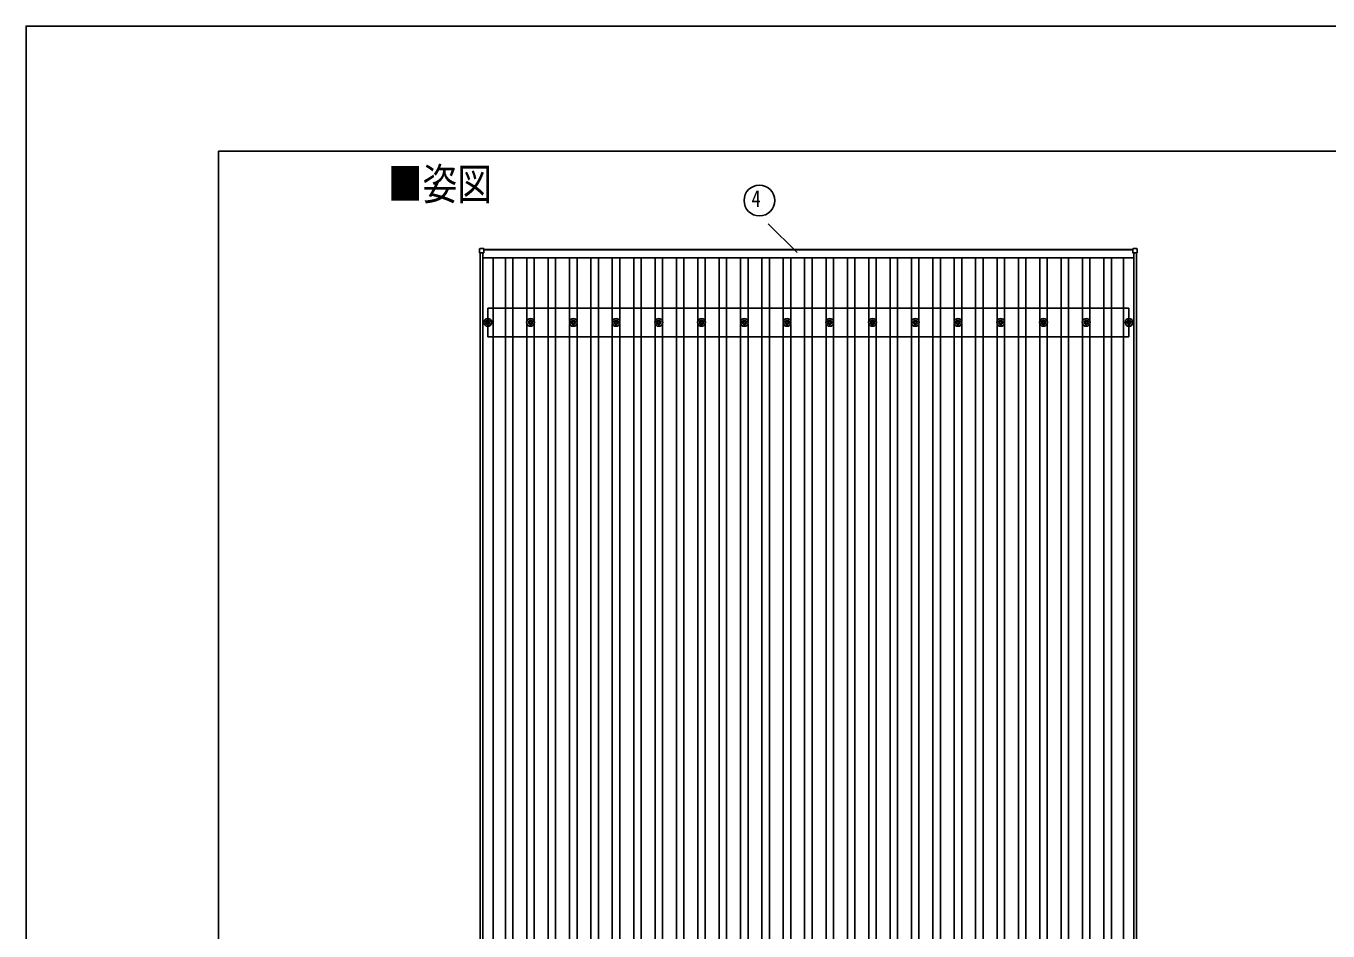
# Model space of a CAD drawing. Units: millimetres, scale not verified. Extents: x -12615 to 12615, y -8910 to 8910.
# Drawn here: x -12615 to -6523, y 4678 to 8910 of the extents above; entities that cross this region are included whole.
import ezdxf
from ezdxf.enums import TextEntityAlignment as Align

# ---------------------------------------------------------------- set-up
doc = ezdxf.new("R2010")
doc.units = ezdxf.units.MM
doc.header["$LTSCALE"] = 40
for name, color, linetype in [('0-2_USER1', 3, 'Continuous'), ('0-5_YKK_13', 4, 'Continuous'), ('0-6_YKK_A1', 4, 'Continuous'), ('0-7_YKK_D', 6, 'Continuous'), ('0-8_YKK_ZWAK', 7, 'Continuous')]:
    doc.layers.add(name, color=color, linetype=linetype)
doc.styles.add('ＭＳ ゴシック', font='')
doc.styles.get('ＭＳ ゴシック').set_extended_font_data('MS Gothic')

msp = doc.modelspace()

# ---------------------------------------------------------------- linework, layer by layer
at = {"layer": '0-5_YKK_13'}
for p, q in [((-10492.74, 7849.94), (-10492.74, 7867.94)), ((-10491.74, 7868.94), (-10473.74, 7868.94)), ((-10472.74, 7867.94), (-10472.74, 7849.94)), ((-7436.14, 7867.94), (-7436.14, 7849.94)), ((-7417.14, 7868.94), (-7435.14, 7868.94)), ((-7416.14, 7849.94), (-7416.14, 7867.94)), ((-10473.74, 7848.94), (-10491.74, 7848.94)), ((-7435.14, 7848.94), (-7417.14, 7848.94)), ((-10464.44, 7525.75), (-10460.02, 7525.75)), ((-10464.44, 7522.25), (-10460.02, 7522.25)), ((-10456.19, 7534), (-10456.19, 7529.58)), ((-10456.19, 7518.42), (-10456.19, 7514)), ((-10452.69, 7534), (-10452.69, 7529.58)), ((-10452.69, 7518.42), (-10452.69, 7514)), ((-10448.86, 7525.75), (-10444.44, 7525.75)), ((-10448.86, 7522.25), (-10444.44, 7522.25)), ((-10264.44, 7525.75), (-10260.02, 7525.75)), ((-10264.44, 7522.25), (-10260.02, 7522.25)), ((-10256.19, 7534), (-10256.19, 7529.58)), ((-10256.19, 7518.42), (-10256.19, 7514)), ((-10252.69, 7534), (-10252.69, 7529.58)), ((-10252.69, 7518.42), (-10252.69, 7514)), ((-10248.86, 7525.75), (-10244.44, 7525.75)), ((-10248.86, 7522.25), (-10244.44, 7522.25)), ((-10064.44, 7525.75), (-10060.02, 7525.75)), ((-10064.44, 7522.25), (-10060.02, 7522.25)), ((-10056.19, 7534), (-10056.19, 7529.58)), ((-10056.19, 7518.42), (-10056.19, 7514)), ((-10052.69, 7534), (-10052.69, 7529.58)), ((-10052.69, 7518.42), (-10052.69, 7514)), ((-10048.86, 7525.75), (-10044.44, 7525.75)), ((-10048.86, 7522.25), (-10044.44, 7522.25)), ((-9864.44, 7525.75), (-9860.02, 7525.75)), ((-9864.44, 7522.25), (-9860.02, 7522.25)), ((-9856.19, 7534), (-9856.19, 7529.58)), ((-9856.19, 7518.42), (-9856.19, 7514)), ((-9852.69, 7534), (-9852.69, 7529.58)), ((-9852.69, 7518.42), (-9852.69, 7514)), ((-9848.86, 7525.75), (-9844.44, 7525.75)), ((-9848.86, 7522.25), (-9844.44, 7522.25)), ((-9664.44, 7525.75), (-9660.02, 7525.75)), ((-9664.44, 7522.25), (-9660.02, 7522.25)), ((-9656.19, 7534), (-9656.19, 7529.58)), ((-9656.19, 7518.42), (-9656.19, 7514)), ((-9652.69, 7534), (-9652.69, 7529.58)), ((-9652.69, 7518.42), (-9652.69, 7514)), ((-9648.86, 7525.75), (-9644.44, 7525.75)), ((-9648.86, 7522.25), (-9644.44, 7522.25)), ((-9464.44, 7525.75), (-9460.02, 7525.75)), ((-9464.44, 7522.25), (-9460.02, 7522.25)), ((-9456.19, 7534), (-9456.19, 7529.58)), ((-9456.19, 7518.42), (-9456.19, 7514)), ((-9452.69, 7534), (-9452.69, 7529.58)), ((-9452.69, 7518.42), (-9452.69, 7514)), ((-9448.86, 7525.75), (-9444.44, 7525.75)), ((-9448.86, 7522.25), (-9444.44, 7522.25)), ((-9264.44, 7525.75), (-9260.02, 7525.75)), ((-9264.44, 7522.25), (-9260.02, 7522.25)), ((-9256.19, 7534), (-9256.19, 7529.58)), ((-9256.19, 7518.42), (-9256.19, 7514)), ((-9252.69, 7534), (-9252.69, 7529.58)), ((-9252.69, 7518.42), (-9252.69, 7514)), ((-9248.86, 7525.75), (-9244.44, 7525.75)), ((-9248.86, 7522.25), (-9244.44, 7522.25)), ((-9064.44, 7525.75), (-9060.02, 7525.75)), ((-9064.44, 7522.25), (-9060.02, 7522.25)), ((-9056.19, 7534), (-9056.19, 7529.58)), ((-9056.19, 7518.42), (-9056.19, 7514)), ((-9052.69, 7534), (-9052.69, 7529.58)), ((-9052.69, 7518.42), (-9052.69, 7514)), ((-9048.86, 7525.75), (-9044.44, 7525.75)), ((-9048.86, 7522.25), (-9044.44, 7522.25)), ((-8864.44, 7525.75), (-8860.02, 7525.75)), ((-8864.44, 7522.25), (-8860.02, 7522.25)), ((-8856.19, 7534), (-8856.19, 7529.58)), ((-8856.19, 7518.42), (-8856.19, 7514)), ((-8852.69, 7534), (-8852.69, 7529.58)), ((-8852.69, 7518.42), (-8852.69, 7514)), ((-8848.86, 7525.75), (-8844.44, 7525.75)), ((-8848.86, 7522.25), (-8844.44, 7522.25)), ((-8664.44, 7525.75), (-8660.02, 7525.75)), ((-8664.44, 7522.25), (-8660.02, 7522.25)), ((-8656.19, 7534), (-8656.19, 7529.58)), ((-8656.19, 7518.42), (-8656.19, 7514)), ((-8652.69, 7534), (-8652.69, 7529.58)), ((-8652.69, 7518.42), (-8652.69, 7514)), ((-8648.86, 7525.75), (-8644.44, 7525.75)), ((-8648.86, 7522.25), (-8644.44, 7522.25)), ((-8464.44, 7525.75), (-8460.02, 7525.75)), ((-8464.44, 7522.25), (-8460.02, 7522.25)), ((-8456.19, 7534), (-8456.19, 7529.58)), ((-8456.19, 7518.42), (-8456.19, 7514)), ((-8452.69, 7534), (-8452.69, 7529.58)), ((-8452.69, 7518.42), (-8452.69, 7514)), ((-8448.86, 7525.75), (-8444.44, 7525.75)), ((-8448.86, 7522.25), (-8444.44, 7522.25)), ((-8264.44, 7525.75), (-8260.02, 7525.75)), ((-8264.44, 7522.25), (-8260.02, 7522.25)), ((-8256.19, 7534), (-8256.19, 7529.58)), ((-8256.19, 7518.42), (-8256.19, 7514)), ((-8252.69, 7534), (-8252.69, 7529.58)), ((-8252.69, 7518.42), (-8252.69, 7514)), ((-8248.86, 7525.75), (-8244.44, 7525.75)), ((-8248.86, 7522.25), (-8244.44, 7522.25)), ((-8064.44, 7525.75), (-8060.02, 7525.75)), ((-8064.44, 7522.25), (-8060.02, 7522.25)), ((-8056.19, 7534), (-8056.19, 7529.58)), ((-8056.19, 7518.42), (-8056.19, 7514)), ((-8052.69, 7534), (-8052.69, 7529.58)), ((-8052.69, 7518.42), (-8052.69, 7514)), ((-8048.86, 7525.75), (-8044.44, 7525.75)), ((-8048.86, 7522.25), (-8044.44, 7522.25)), ((-7864.44, 7525.75), (-7860.02, 7525.75)), ((-7864.44, 7522.25), (-7860.02, 7522.25)), ((-7856.19, 7534), (-7856.19, 7529.58)), ((-7856.19, 7518.42), (-7856.19, 7514)), ((-7852.69, 7534), (-7852.69, 7529.58)), ((-7852.69, 7518.42), (-7852.69, 7514)), ((-7848.86, 7525.75), (-7844.44, 7525.75)), ((-7848.86, 7522.25), (-7844.44, 7522.25)), ((-7664.44, 7525.75), (-7660.02, 7525.75)), ((-7664.44, 7522.25), (-7660.02, 7522.25)), ((-7656.19, 7534), (-7656.19, 7529.58)), ((-7656.19, 7518.42), (-7656.19, 7514)), ((-7652.69, 7534), (-7652.69, 7529.58)), ((-7652.69, 7518.42), (-7652.69, 7514)), ((-7648.86, 7525.75), (-7644.44, 7525.75)), ((-7648.86, 7522.25), (-7644.44, 7522.25)), ((-7464.44, 7525.75), (-7460.02, 7525.75)), ((-7464.44, 7522.25), (-7460.02, 7522.25)), ((-7456.19, 7534), (-7456.19, 7529.58)), ((-7456.19, 7518.42), (-7456.19, 7514)), ((-7452.69, 7534), (-7452.69, 7529.58)), ((-7452.69, 7518.42), (-7452.69, 7514)), ((-7448.86, 7525.75), (-7444.44, 7525.75)), ((-7448.86, 7522.25), (-7444.44, 7522.25))]:
    msp.add_line(p, q, dxfattribs=at)
for centre, radius in [((-10454.44, 7524), 18.25), ((-10454.44, 7524), 10.15), ((-10454.44, 7524), 5.85), ((-10454.44, 7524), 5.25), ((-10254.44, 7524), 18.25), ((-10254.44, 7524), 10.15), ((-10254.44, 7524), 5.85), ((-10254.44, 7524), 5.25), ((-10054.44, 7524), 18.25), ((-10054.44, 7524), 10.15), ((-10054.44, 7524), 5.85), ((-10054.44, 7524), 5.25), ((-9854.44, 7524), 18.25), ((-9854.44, 7524), 10.15), ((-9854.44, 7524), 5.85), ((-9854.44, 7524), 5.25), ((-9654.44, 7524), 18.25), ((-9654.44, 7524), 10.15), ((-9654.44, 7524), 5.85), ((-9654.44, 7524), 5.25), ((-9454.44, 7524), 18.25), ((-9454.44, 7524), 10.15), ((-9454.44, 7524), 5.85), ((-9454.44, 7524), 5.25), ((-9254.44, 7524), 18.25), ((-9254.44, 7524), 10.15), ((-9254.44, 7524), 5.85), ((-9254.44, 7524), 5.25), ((-9054.44, 7524), 18.25), ((-9054.44, 7524), 10.15), ((-9054.44, 7524), 5.85), ((-9054.44, 7524), 5.25), ((-8854.44, 7524), 18.25), ((-8854.44, 7524), 10.15), ((-8854.44, 7524), 5.85), ((-8854.44, 7524), 5.25), ((-8654.44, 7524), 18.25), ((-8654.44, 7524), 10.15), ((-8654.44, 7524), 5.85), ((-8654.44, 7524), 5.25), ((-8454.44, 7524), 18.25), ((-8454.44, 7524), 10.15), ((-8454.44, 7524), 5.85), ((-8454.44, 7524), 5.25), ((-8254.44, 7524), 18.25), ((-8254.44, 7524), 10.15), ((-8254.44, 7524), 5.85), ((-8254.44, 7524), 5.25), ((-8054.44, 7524), 18.25), ((-8054.44, 7524), 10.15), ((-8054.44, 7524), 5.85), ((-8054.44, 7524), 5.25), ((-7854.44, 7524), 18.25), ((-7854.44, 7524), 10.15), ((-7854.44, 7524), 5.85), ((-7854.44, 7524), 5.25), ((-7654.44, 7524), 18.25), ((-7654.44, 7524), 10.15), ((-7654.44, 7524), 5.85), ((-7654.44, 7524), 5.25), ((-7454.44, 7524), 18.25), ((-7454.44, 7524), 10.15), ((-7454.44, 7524), 5.85), ((-7454.44, 7524), 5.25)]:
    msp.add_circle(centre, radius, dxfattribs=at)
for centre, start, end in [((-10491.74, 7867.94), 90, 180), ((-10473.74, 7867.94), 0, 90), ((-7435.14, 7867.94), 90, 180), ((-7417.14, 7867.94), 0, 90), ((-10491.74, 7849.94), 180, 270), ((-10473.74, 7849.94), 270, 0), ((-7435.14, 7849.94), 180, 270), ((-7417.14, 7849.94), 270, 0)]:
    msp.add_arc(centre, 1, start, end, dxfattribs=at)
at = {"layer": '0-6_YKK_A1'}
for p, q in [((-10472.74, 7865.64), (-7436.14, 7865.64)), ((-7436.14, 7863.58), (-10472.74, 7863.58)), ((-10489.44, 1190.9), (-10489.44, 7848.94)), ((-10477.44, 1190.9), (-10477.44, 7848.94)), ((-10477.44, 7825.58), (-7431.44, 7825.58)), ((-10429.44, 1222.18), (-10429.44, 7825.58)), ((-10371.94, 1222.18), (-10371.94, 7825.58)), ((-10336.94, 1222.18), (-10336.94, 7825.58)), ((-10271.94, 7529.18), (-10271.94, 7825.58)), ((-10236.94, 7529.18), (-10236.94, 7825.58)), ((-10171.94, 1222.18), (-10171.94, 7825.58)), ((-10136.94, 1222.18), (-10136.94, 7825.58)), ((-10071.94, 7529.18), (-10071.94, 7825.58)), ((-10036.94, 7529.18), (-10036.94, 7825.58)), ((-9971.94, 1222.18), (-9971.94, 7825.58)), ((-9936.94, 1222.18), (-9936.94, 7825.58)), ((-9871.94, 7529.18), (-9871.94, 7825.58)), ((-9836.94, 7529.18), (-9836.94, 7825.58)), ((-9771.94, 1222.18), (-9771.94, 7825.58)), ((-9736.94, 1222.18), (-9736.94, 7825.58)), ((-9671.94, 7529.18), (-9671.94, 7825.58)), ((-9636.94, 7529.18), (-9636.94, 7825.58)), ((-9571.94, 1222.18), (-9571.94, 7825.58)), ((-9536.94, 1222.18), (-9536.94, 7825.58)), ((-9471.94, 7529.18), (-9471.94, 7825.58)), ((-9436.94, 7529.18), (-9436.94, 7825.58)), ((-9371.94, 1222.18), (-9371.94, 7825.58)), ((-9336.94, 1222.18), (-9336.94, 7825.58)), ((-9271.94, 7529.18), (-9271.94, 7825.58)), ((-9236.94, 7529.18), (-9236.94, 7825.58)), ((-9171.94, 1222.18), (-9171.94, 7825.58)), ((-9136.94, 1222.18), (-9136.94, 7825.58)), ((-9071.94, 7529.18), (-9071.94, 7825.58)), ((-9036.94, 7529.18), (-9036.94, 7825.58)), ((-8971.94, 1222.18), (-8971.94, 7825.58)), ((-8936.94, 1222.18), (-8936.94, 7825.58)), ((-8871.94, 7529.18), (-8871.94, 7825.58)), ((-8836.94, 7529.18), (-8836.94, 7825.58)), ((-8771.94, 1222.18), (-8771.94, 7825.58)), ((-8736.94, 1222.18), (-8736.94, 7825.58)), ((-8671.94, 7529.18), (-8671.94, 7825.58)), ((-8636.94, 7529.18), (-8636.94, 7825.58)), ((-8571.94, 1222.18), (-8571.94, 7825.58)), ((-8536.94, 1222.18), (-8536.94, 7825.58)), ((-8471.94, 7529.18), (-8471.94, 7825.58)), ((-8436.94, 7529.18), (-8436.94, 7825.58)), ((-8371.94, 1222.18), (-8371.94, 7825.58)), ((-8336.94, 1222.18), (-8336.94, 7825.58)), ((-8271.94, 7529.18), (-8271.94, 7825.58)), ((-8236.94, 7529.18), (-8236.94, 7825.58)), ((-8171.94, 1222.18), (-8171.94, 7825.58)), ((-8136.94, 1222.18), (-8136.94, 7825.58)), ((-8071.94, 7529.18), (-8071.94, 7825.58)), ((-8036.94, 7529.18), (-8036.94, 7825.58)), ((-7971.94, 1222.18), (-7971.94, 7825.58)), ((-7936.94, 1222.18), (-7936.94, 7825.58)), ((-7871.94, 7529.18), (-7871.94, 7825.58)), ((-7836.94, 7529.18), (-7836.94, 7825.58)), ((-7771.94, 1222.18), (-7771.94, 7825.58)), ((-7736.94, 1222.18), (-7736.94, 7825.58)), ((-7671.94, 7529.18), (-7671.94, 7825.58)), ((-7636.94, 7529.18), (-7636.94, 7825.58)), ((-7571.94, 1222.18), (-7571.94, 7825.58)), ((-7536.94, 1222.18), (-7536.94, 7825.58)), ((-7479.44, 1222.18), (-7479.44, 7825.58)), ((-7431.44, 1190.9), (-7431.44, 7848.94)), ((-7419.44, 1190.9), (-7419.44, 7848.94)), ((-7454.44, 7591), (-10454.44, 7591)), ((-10454.44, 7457), (-10454.44, 7591)), ((-7454.44, 7457), (-7454.44, 7591)), ((-10271.94, 4529.18), (-10271.94, 7518.82)), ((-10236.94, 4529.18), (-10236.94, 7518.82)), ((-10071.94, 4529.18), (-10071.94, 7518.82)), ((-10036.94, 4529.18), (-10036.94, 7518.82)), ((-9871.94, 4529.18), (-9871.94, 7518.82)), ((-9836.94, 4529.18), (-9836.94, 7518.82)), ((-9671.94, 4529.18), (-9671.94, 7518.82)), ((-9636.94, 4529.18), (-9636.94, 7518.82)), ((-9471.94, 4529.18), (-9471.94, 7518.82)), ((-9436.94, 4529.18), (-9436.94, 7518.82)), ((-9271.94, 4529.18), (-9271.94, 7518.82)), ((-9236.94, 4529.18), (-9236.94, 7518.82)), ((-9071.94, 4529.18), (-9071.94, 7518.82)), ((-9036.94, 4529.18), (-9036.94, 7518.82)), ((-8871.94, 4529.18), (-8871.94, 7518.82)), ((-8836.94, 4529.18), (-8836.94, 7518.82)), ((-8671.94, 4529.18), (-8671.94, 7518.82)), ((-8636.94, 4529.18), (-8636.94, 7518.82)), ((-8471.94, 4529.18), (-8471.94, 7518.82)), ((-8436.94, 4529.18), (-8436.94, 7518.82)), ((-8271.94, 4529.18), (-8271.94, 7518.82)), ((-8236.94, 4529.18), (-8236.94, 7518.82)), ((-8071.94, 4529.18), (-8071.94, 7518.82)), ((-8036.94, 4529.18), (-8036.94, 7518.82)), ((-7871.94, 4529.18), (-7871.94, 7518.82)), ((-7836.94, 4529.18), (-7836.94, 7518.82)), ((-7671.94, 4529.18), (-7671.94, 7518.82)), ((-7636.94, 4529.18), (-7636.94, 7518.82)), ((-7454.44, 7457), (-10454.44, 7457))]:
    msp.add_line(p, q, dxfattribs=at)
at = {"layer": '0-7_YKK_D'}
msp.add_line((-9007.34, 7850.47), (-9142.08, 7985.22), dxfattribs=at)
msp.add_circle((-9183.59, 8094.05), 72, dxfattribs=at)
at = {"layer": '0-8_YKK_ZWAK'}
for p in [(11685.06, 8325), (-11714.94, -7575)]:
    msp.add_line(p, (-11714.94, 8325), dxfattribs=at)
msp.add_lwpolyline([(-12615, -8910), (12615, -8910), (12615, 8910), (-12615, 8910)], close=True, dxfattribs=at)

# ---------------------------------------------------------------- texts
at = {"layer": '0-2_USER1', "style": 'ＭＳ ゴシック', "width": 0.8}
msp.add_text('■姿図', height=148.5, dxfattribs=at).set_placement((-10921.6, 8052.62), align=Align.BOTTOM_LEFT)
at = {"layer": '0-7_YKK_D', "style": 'ＭＳ ゴシック', "width": 0.8}
msp.add_text('4', height=79.18, dxfattribs=at).set_placement((-9220.61, 8040.05), align=Align.BOTTOM_LEFT)

doc.saveas('drawing.dxf')
